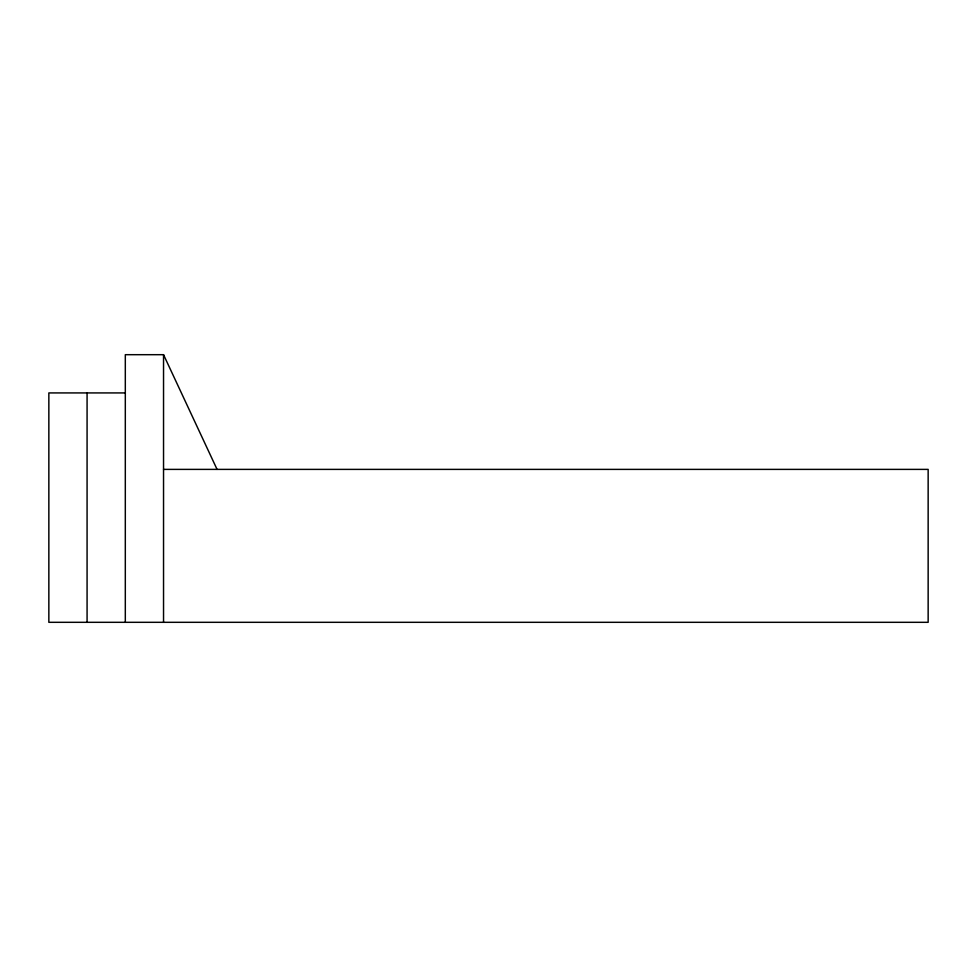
<?xml version="1.0" encoding="UTF-8"?>
<svg xmlns="http://www.w3.org/2000/svg" width="977" height="977" viewBox="0 0 977 977"><rect width="100%" height="100%" fill="white"/><g stroke="black" fill="none" stroke-linecap="round" stroke-linejoin="round"><path stroke-width="1.47" d="M217.065 469.387L163.538 354.688L125.312 354.688L125.312 622.312M125.312 392.925L48.85 392.925L48.85 622.312L928.15 622.312L928.15 469.387L163.538 469.387M163.538 354.688L163.538 622.312M87.075 392.925L87.075 622.312"/></g></svg>
